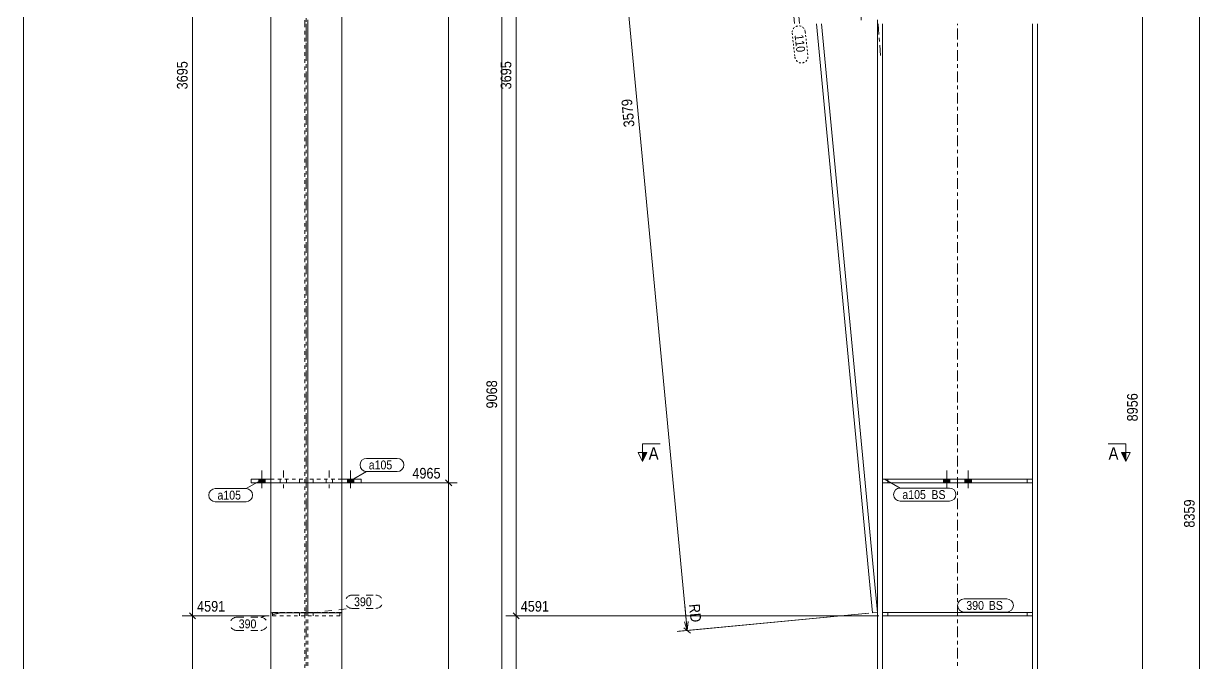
# Model space of a CAD drawing. Header units: millimetres. Extents: x 2 to 579, y 1 to 825.
# Drawn here: x 5 to 335.4, y 328.2 to 507.7 of the extents above; entities that cross this region are included whole.
import ezdxf

# ---------------------------------------------------------------- set-up
doc = ezdxf.new("R2010")
doc.units = ezdxf.units.MM
for name, pattern in [('XKITLINE00', [0]), ('XKITLINE01', [4, 1, -1, 1, -1]), ('XKITLINE02', [4, 2, -2]), ('XKITLINE03', [6, 3, -1, 1, -1]), ('XKITLINE04', [3, 0.5, -0.5, 0.5, -0.5, 0.5, -0.5])]:
    doc.linetypes.add(name, pattern=pattern)
for name, color, linetype, lineweight in [('Bolt', 3, 'Continuous', 0), ('Dimensions', 7, 'Continuous', 0), ('DrawingSheet', 5, 'Continuous', 0), ('Part', 2, 'Continuous', 0), ('PartMark', 7, 'Continuous', 0), ('Section', 6, 'Continuous', 0)]:
    doc.layers.add(name, color=color, linetype=linetype, lineweight=lineweight)
doc.styles.add('ARIAL', font='ARIAL.TTF')

# ---------------------------------------------------------------- blocks, each defined once
blk = doc.blocks.new('*A8')
at = {"layer": 'Bolt'}
for points in [[(263.5, 378.69), (263.5, 379.69), (265.3, 379.69), (265.3, 378.69)], [(263.5, 378.69), (263.5, 379.69), (265.3, 379.69), (265.3, 378.69)], [(269.5, 378.69), (269.5, 379.69), (271.3, 379.69), (271.3, 378.69)], [(269.5, 378.69), (269.5, 379.69), (271.3, 379.69), (271.3, 378.69)]]:
    blk.add_hatch(color=3, dxfattribs=at).paths.add_polyline_path(points, flags=17)
at = {"layer": 'Bolt', "color": 3, "linetype": 'XKITLINE00', "lineweight": 0}
for p, q in [((264.4, 382.19), (264.4, 377.19)), ((264.4, 382.19), (264.4, 377.19)), ((270.4, 382.19), (270.4, 377.19)), ((270.4, 382.19), (270.4, 377.19)), ((263.5, 379.69), (263.5, 378.69)), ((263.5, 379.69), (263.5, 378.69)), ((265.3, 379.69), (265.3, 378.69)), ((265.3, 379.69), (265.3, 378.69)), ((269.5, 379.69), (269.5, 378.69)), ((269.5, 379.69), (269.5, 378.69)), ((271.3, 379.69), (271.3, 378.69)), ((271.3, 379.69), (271.3, 378.69))]:
    blk.add_line(p, q, dxfattribs=at)
blk = doc.blocks.new('*A9')
at = {"layer": 'Bolt', "color": 3, "linetype": 'XKITLINE02', "lineweight": 0}
for p, q in [((264.4, 382.19), (264.4, 377.19)), ((264.4, 382.19), (264.4, 377.19)), ((270.4, 382.19), (270.4, 377.19)), ((270.4, 382.19), (270.4, 377.19)), ((263.5, 379.69), (263.5, 378.69)), ((263.5, 379.69), (263.5, 378.69)), ((265.3, 379.69), (265.3, 378.69)), ((265.3, 379.69), (265.3, 378.69)), ((269.5, 379.69), (269.5, 378.69)), ((269.5, 379.69), (269.5, 378.69)), ((271.3, 379.69), (271.3, 378.69)), ((271.3, 379.69), (271.3, 378.69))]:
    blk.add_line(p, q, dxfattribs=at)
blk = doc.blocks.new('*A11')
at = {"layer": 'Part', "color": 2, "linetype": 'XKITLINE00', "lineweight": 0}
for p, q in [((244.9, 507.69), (244.9, 215.3)), ((246.3, 507.69), (246.3, 379.69)), ((288.5, 507.69), (288.5, 379.69)), ((289.9, 507.69), (289.9, 215.3)), ((246.3, 378.69), (246.3, 215.3)), ((288.5, 378.69), (288.5, 215.3))]:
    blk.add_line(p, q, dxfattribs=at)
at = {"layer": 'Part', "color": 7, "linetype": 'XKITLINE03', "lineweight": 0}
blk.add_line((267.4, 215.3), (267.4, 507.69), dxfattribs=at)
at = {"layer": 'Part', "color": 7, "linetype": 'XKITLINE01', "lineweight": 0}
for p, q in [((246.3, 379.69), (246.3, 378.69)), ((288.5, 379.69), (288.5, 378.69))]:
    blk.add_line(p, q, dxfattribs=at)
blk = doc.blocks.new('*A13')
at = {"layer": 'Part', "color": 2, "linetype": 'XKITLINE00', "lineweight": 0}
for p, q in [((246.3, 379.69), (288.5, 379.69)), ((246.3, 379.69), (246.3, 378.69)), ((246.3, 378.69), (288.5, 378.69)), ((288.5, 378.69), (288.5, 379.69))]:
    blk.add_line(p, q, dxfattribs=at)
at = {"layer": 'Part', "color": 7, "linetype": 'XKITLINE01', "lineweight": 0}
for p, q in [((247.8, 378.69), (247.8, 379.69)), ((287, 378.69), (287, 379.69))]:
    blk.add_line(p, q, dxfattribs=at)
blk = doc.blocks.new('*A14')
at = {"layer": 'Part', "color": 7, "linetype": 'XKITLINE01', "lineweight": 0}
for p, q in [((288.5, 379.69), (246.3, 379.69)), ((246.3, 378.69), (246.3, 379.69)), ((288.5, 378.69), (246.3, 378.69)), ((247.8, 379.69), (247.8, 378.69)), ((287, 378.69), (287, 379.69)), ((288.5, 379.69), (288.5, 378.69))]:
    blk.add_line(p, q, dxfattribs=at)
blk = doc.blocks.new('*A16')
at = {"layer": 'Part', "color": 7, "linetype": 'XKITLINE01', "lineweight": 0}
for p, q in [((208.25, 648.73), (243.74, 676.7)), ((243.74, 676.7), (244.9, 676.15)), ((244.9, 507.79), (244.9, 676.15)), ((244.9, 676.15), (244.9, 676.15)), ((244.9, 507.79), (244.9, 676.15)), ((244.9, 676.15), (244.9, 676.15)), ((244.9, 342.3), (244.9, 507.69)), ((244.9, 342.3), (244.9, 507.69))]:
    blk.add_line(p, q, dxfattribs=at)
at = {"layer": 'Part', "color": 7, "linetype": 'XKITLINE03', "lineweight": 0}
for p, q in [((228.33, 675.26), (240.45, 507.79)), ((245.13, 507.69), (245.85, 497.83))]:
    blk.add_line(p, q, dxfattribs=at)
at = {"layer": 'Part', "color": 2, "linetype": 'XKITLINE00', "lineweight": 0}
for p, q in [((243.74, 676.7), (244.9, 676.15)), ((221.64, 507.79), (208.25, 648.73)), ((209.56, 649.76), (223.04, 507.79)), ((243.51, 342.17), (227.79, 507.69)), ((229.19, 507.69), (244.9, 342.3)), ((244.9, 342.3), (243.51, 342.17))]:
    blk.add_line(p, q, dxfattribs=at)
blk = doc.blocks.new('*A17')
at = {"layer": 'Part', "color": 2, "linetype": 'XKITLINE00', "lineweight": 0}
for p, q in [((246.3, 342.3), (288.5, 342.3)), ((246.3, 341.3), (288.5, 341.3))]:
    blk.add_line(p, q, dxfattribs=at)
at = {"layer": 'Part', "color": 7, "linetype": 'XKITLINE01', "lineweight": 0}
for p, q in [((246.3, 342.3), (246.3, 341.3)), ((247.8, 341.3), (247.8, 342.3)), ((287, 342.3), (287, 341.3)), ((288.5, 341.3), (288.5, 342.3))]:
    blk.add_line(p, q, dxfattribs=at)
blk = doc.blocks.new('*A18')
at = {"layer": 'Part', "color": 7, "linetype": 'XKITLINE01', "lineweight": 0}
for p, q in [((288.5, 342.3), (246.3, 342.3)), ((246.3, 342.3), (246.3, 341.3)), ((246.3, 341.3), (288.5, 341.3)), ((247.8, 341.3), (247.8, 342.3)), ((287, 341.3), (287, 342.3)), ((288.5, 341.3), (288.5, 342.3))]:
    blk.add_line(p, q, dxfattribs=at)
blk = doc.blocks.new('*A24')
at = {"layer": 'Bolt'}
blk.add_hatch(color=3, dxfattribs=at).paths.add_polyline_path([(97.8, 379.69), (97.8, 378.69), (96, 378.69), (96, 379.69)], flags=17)
blk.add_hatch(color=3, dxfattribs=at).paths.add_polyline_path([(97.8, 379.69), (97.8, 378.69), (96, 378.69), (96, 379.69)], flags=17)
at = {"layer": 'Bolt', "color": 3, "linetype": 'XKITLINE02', "lineweight": 0}
for p, q in [((90.9, 382.19), (90.9, 377.19)), ((90.9, 382.19), (90.9, 377.19)), ((90, 379.69), (90, 378.69)), ((90, 379.69), (90, 378.69)), ((91.8, 379.69), (91.8, 378.69)), ((91.8, 379.69), (91.8, 378.69))]:
    blk.add_line(p, q, dxfattribs=at)
at = {"layer": 'Bolt', "color": 3, "linetype": 'XKITLINE00', "lineweight": 0}
for p, q in [((96.9, 382.19), (96.9, 377.19)), ((96.9, 382.19), (96.9, 377.19)), ((96, 379.69), (96, 378.69)), ((96, 379.69), (96, 378.69)), ((97.8, 379.69), (97.8, 378.69)), ((97.8, 379.69), (97.8, 378.69))]:
    blk.add_line(p, q, dxfattribs=at)
blk = doc.blocks.new('*A25')
at = {"layer": 'Bolt'}
blk.add_hatch(color=3, dxfattribs=at).paths.add_polyline_path([(71.1, 378.69), (71.1, 379.69), (72.9, 379.69), (72.9, 378.69)], flags=17)
blk.add_hatch(color=3, dxfattribs=at).paths.add_polyline_path([(71.1, 378.69), (71.1, 379.69), (72.9, 379.69), (72.9, 378.69)], flags=17)
at = {"layer": 'Bolt', "color": 3, "linetype": 'XKITLINE00', "lineweight": 0}
for p, q in [((72, 382.19), (72, 377.19)), ((72, 382.19), (72, 377.19)), ((71.1, 379.69), (71.1, 378.69)), ((71.1, 379.69), (71.1, 378.69)), ((72.9, 379.69), (72.9, 378.69)), ((72.9, 379.69), (72.9, 378.69))]:
    blk.add_line(p, q, dxfattribs=at)
at = {"layer": 'Bolt', "color": 3, "linetype": 'XKITLINE02', "lineweight": 0}
for p, q in [((78, 382.19), (78, 377.19)), ((78, 382.19), (78, 377.19)), ((77.1, 379.69), (77.1, 378.69)), ((77.1, 379.69), (77.1, 378.69)), ((78.9, 379.69), (78.9, 378.69)), ((78.9, 379.69), (78.9, 378.69))]:
    blk.add_line(p, q, dxfattribs=at)
blk = doc.blocks.new('*A27')
at = {"layer": 'Part', "color": 7, "linetype": 'XKITLINE01', "lineweight": 0}
for p, q in [((74.45, 507.69), (74.45, 342.17)), ((84, 507.69), (84, 215.3)), ((84.9, 215.3), (84.9, 507.69)), ((94.45, 342.17), (94.45, 507.69))]:
    blk.add_line(p, q, dxfattribs=at)
at = {"layer": 'Part', "color": 7, "linetype": 'XKITLINE03', "lineweight": 0}
blk.add_line((84.45, 215.3), (84.45, 507.69), dxfattribs=at)
at = {"layer": 'Part', "color": 2, "linetype": 'XKITLINE00', "lineweight": 0}
for p, q in [((74.45, 215.3), (74.45, 342.17)), ((94.45, 342.17), (94.45, 215.3))]:
    blk.add_line(p, q, dxfattribs=at)
blk = doc.blocks.new('*A29')
at = {"layer": 'Part', "color": 7, "linetype": 'XKITLINE01', "lineweight": 0}
for p, q in [((84.9, 379.69), (84.9, 378.69)), ((94.45, 379.69), (84.9, 379.69)), ((94.45, 378.69), (84.9, 378.69)), ((86.4, 379.69), (86.4, 378.69))]:
    blk.add_line(p, q, dxfattribs=at)
at = {"layer": 'Part', "color": 2, "linetype": 'XKITLINE00', "lineweight": 0}
for p, q in [((99.9, 379.69), (94.45, 379.69)), ((99.9, 378.69), (94.45, 378.69)), ((99.9, 379.69), (99.9, 378.69))]:
    blk.add_line(p, q, dxfattribs=at)
blk = doc.blocks.new('*A30')
at = {"layer": 'Part', "color": 2, "linetype": 'XKITLINE00', "lineweight": 0}
for p, q in [((69, 379.69), (74.45, 379.69)), ((69, 379.69), (69, 378.69)), ((69, 378.69), (74.45, 378.69))]:
    blk.add_line(p, q, dxfattribs=at)
at = {"layer": 'Part', "color": 7, "linetype": 'XKITLINE01', "lineweight": 0}
for p, q in [((74.45, 379.69), (84, 379.69)), ((74.45, 378.69), (84, 378.69)), ((82.5, 379.69), (82.5, 378.69)), ((84, 379.69), (84, 378.69))]:
    blk.add_line(p, q, dxfattribs=at)
blk = doc.blocks.new('*A32')
at = {"layer": 'Part', "color": 7, "linetype": 'XKITLINE01', "lineweight": 0}
for p, q in [((84, 676.7), (84, 507.79)), ((84.9, 676.7), (84, 676.7)), ((84, 676.15), (84.9, 676.15)), ((84.9, 507.79), (84.9, 676.7)), ((84, 649.76), (74.45, 649.76)), ((74.45, 649.76), (74.45, 638.44)), ((74.45, 648.73), (94.45, 648.73)), ((94.45, 649.76), (84.9, 649.76)), ((94.45, 638.44), (94.45, 649.76)), ((84, 507.69), (84, 342.3)), ((84.9, 342.3), (84.9, 507.69)), ((94.45, 342.3), (74.45, 342.3))]:
    blk.add_line(p, q, dxfattribs=at)
at = {"layer": 'Part', "color": 7, "linetype": 'XKITLINE03', "lineweight": 0}
for p, q in [((84.45, 675.26), (84.45, 507.79)), ((84.45, 507.69), (84.45, 497.83))]:
    blk.add_line(p, q, dxfattribs=at)
at = {"layer": 'Part', "color": 2, "linetype": 'XKITLINE00', "lineweight": 0}
for p, q in [((74.45, 507.79), (74.45, 638.44)), ((94.45, 507.79), (94.45, 638.44)), ((74.45, 342.17), (74.45, 507.69)), ((94.45, 342.17), (94.45, 507.69)), ((94.45, 342.17), (74.45, 342.17))]:
    blk.add_line(p, q, dxfattribs=at)
blk = doc.blocks.new('*A33')
at = {"layer": 'Part', "color": 7, "linetype": 'XKITLINE01', "lineweight": 0}
for p, q in [((93.9, 342.3), (84.9, 342.3)), ((84.9, 342.3), (84.9, 341.3)), ((84.9, 341.3), (93.9, 341.3)), ((86.4, 342.3), (86.4, 341.3)), ((93.9, 341.3), (93.9, 342.3))]:
    blk.add_line(p, q, dxfattribs=at)
blk = doc.blocks.new('*A34')
at = {"layer": 'Part', "color": 7, "linetype": 'XKITLINE01', "lineweight": 0}
for p, q in [((84, 342.3), (75, 342.3)), ((75, 342.3), (75, 341.3)), ((75, 341.3), (84, 341.3)), ((82.5, 342.3), (82.5, 341.3)), ((84, 341.3), (84, 342.3))]:
    blk.add_line(p, q, dxfattribs=at)
blk = doc.blocks.new('*A57')
at = {"layer": 'DrawingSheet', "color": 5, "linetype": 'XKITLINE00', "lineweight": 0}
blk.add_line((5, 825), (5, 5), dxfattribs=at)
blk = doc.blocks.new('*A70')
at = {"layer": 'Dimensions', "color": 7, "linetype": 'XKITLINE00', "lineweight": 0}
blk.add_line((139.4, 85.7), (139.4, 722.36), dxfattribs=at)
at = {"layer": 'Dimensions', "color": 3, "style": 'ARIAL', "width": 0.85}
blk.add_text('9068', height=3, rotation=90.0002, dxfattribs=at).set_placement((138.05, 399.58))
blk = doc.blocks.new('*A72')
at = {"layer": 'Dimensions', "color": 7, "linetype": 'XKITLINE00', "lineweight": 0}
blk.add_line((319.4, 87.7), (319.4, 713.09), dxfattribs=at)
at = {"layer": 'Dimensions', "color": 3, "style": 'ARIAL', "width": 0.85}
blk.add_text('8956', height=3, rotation=90.0002, dxfattribs=at).set_placement((318.05, 395.95))
blk = doc.blocks.new('*A74')
at = {"layer": 'Dimensions', "color": 7, "linetype": 'XKITLINE00', "lineweight": 0}
for p, q in [((245.3, 341.3), (140.55, 341.3)), ((142.55, 342.15), (144.25, 340.45)), ((143.4, 87.7), (143.4, 341.3)), ((243.9, 87.7), (140.55, 87.7)), ((142.55, 88.55), (144.25, 86.85))]:
    blk.add_line(p, q, dxfattribs=at)
at = {"layer": 'Dimensions', "color": 3}
for p in [(143.4, 341.3), (143.4, 87.7)]:
    blk.add_point(p, dxfattribs=at)
at = {"layer": 'Dimensions', "color": 3, "style": 'ARIAL', "width": 0.85}
blk.add_text('4591', height=3, dxfattribs=at).set_placement((144.7, 342.5))
blk.add_text('4591', height=3, rotation=90.0002, dxfattribs=at).set_placement((142.05, 210.05))
blk = doc.blocks.new('*A75')
at = {"layer": 'Dimensions', "color": 7, "linetype": 'XKITLINE00', "lineweight": 0}
for p, q in [((245.3, 646.08), (140.55, 646.08)), ((142.55, 646.93), (144.25, 645.23)), ((143.4, 341.3), (143.4, 646.08)), ((245.3, 341.3), (140.55, 341.3)), ((142.55, 342.15), (144.25, 340.45))]:
    blk.add_line(p, q, dxfattribs=at)
at = {"layer": 'Dimensions', "color": 3}
for p in [(143.4, 646.08), (143.4, 341.3)]:
    blk.add_point(p, dxfattribs=at)
at = {"layer": 'Dimensions', "color": 3, "style": 'ARIAL', "width": 0.85}
blk.add_text('8286', height=3, dxfattribs=at).set_placement((144.7, 647.28))
blk.add_text('3695', height=3, rotation=90.0002, dxfattribs=at).set_placement((142.05, 489.24))
blk = doc.blocks.new('*A77')
at = {"layer": 'Dimensions', "color": 7, "linetype": 'XKITLINE00', "lineweight": 0}
blk.add_line((335.4, 87.7), (335.4, 653.41), dxfattribs=at)
at = {"layer": 'Dimensions', "color": 3, "style": 'ARIAL', "width": 0.85}
blk.add_text('8359', height=3, rotation=90.0002, dxfattribs=at).set_placement((334.05, 366.1))
blk = doc.blocks.new('*A84')
at = {"layer": 'Dimensions', "color": 7, "linetype": 'XKITLINE00', "lineweight": 0}
for p, q in [((208.68, 633.7), (160.88, 629.16)), ((162.8, 630.2), (164.65, 628.67)), ((191.47, 337.22), (163.72, 629.43)), ((190.79, 344.41), (191.47, 337.22)), ((242.51, 342.07), (188.63, 336.96)), ((242.51, 342.07), (189.08, 337)), ((190.55, 337.99), (192.4, 336.46)), ((190.74, 339.67), (191.47, 337.22)), ((191.73, 339.76), (191.47, 337.22))]:
    blk.add_line(p, q, dxfattribs=at)
at = {"layer": 'Dimensions', "color": 3}
for p in [(163.72, 629.43), (191.47, 337.22)]:
    blk.add_point(p, dxfattribs=at)
at = {"layer": 'Dimensions', "color": 7}
blk.add_point((191.47, 337.22), dxfattribs=at)
at = {"layer": 'Dimensions', "color": 3, "style": 'ARIAL', "width": 0.85}
for s, rotation, p in [('3579', 5.4259, (164.9, 630.75)), ('3579', 95.4261, (176.67, 478.77)), ('RD', -84.5743, (191.98, 344.53))]:
    blk.add_text(s, height=3, rotation=rotation, dxfattribs=at).set_placement(p)
blk = doc.blocks.new('*A90')
at = {"layer": 'PartMark', "color": 7, "linetype": 'XKITLINE04', "lineweight": 0}
for p, q in [((220.95, 505.03), (221.73, 498.31)), ((224.63, 505.45), (225.4, 498.73))]:
    blk.add_line(p, q, dxfattribs=at)
for centre, start, end in [((222.79, 505.24), 6.5601, 186.5601), ((223.56, 498.52), 186.5601, 6.5601)]:
    blk.add_arc(centre, 1.85, start, end, dxfattribs=at)
at = {"layer": 'PartMark', "color": 3, "style": 'ARIAL', "width": 0.85}
blk.add_text('110', height=2.5, rotation=-83.4398, dxfattribs=at).set_placement((221.62, 504.5))
blk = doc.blocks.new('*A95')
at = {"layer": 'PartMark', "color": 7, "linetype": 'XKITLINE00', "lineweight": 0}
for p, q in [((247.07, 379.63), (251.32, 377.24)), ((251.32, 377.24), (265.13, 377.24)), ((251.32, 373.54), (265.13, 373.54))]:
    blk.add_line(p, q, dxfattribs=at)
for centre, start, end in [((251.32, 375.39), 90, 270), ((265.13, 375.39), 270, 90)]:
    blk.add_arc(centre, 1.85, start, end, dxfattribs=at)
at = {"layer": 'PartMark', "color": 3, "style": 'ARIAL', "width": 0.85}
for s, p in [('a105', (251.92, 374.14)), ('BS', (260.08, 374.14))]:
    blk.add_text(s, height=2.5, dxfattribs=at).set_placement(p)
blk = doc.blocks.new('*A96')
at = {"layer": 'PartMark', "color": 7, "linetype": 'XKITLINE00', "lineweight": 0}
for p, q in [((269.29, 346.1), (281.25, 346.1)), ((269.29, 342.4), (281.25, 342.4))]:
    blk.add_line(p, q, dxfattribs=at)
for centre, start, end in [((269.29, 344.25), 90, 270), ((281.25, 344.25), 270, 90)]:
    blk.add_arc(centre, 1.85, start, end, dxfattribs=at)
at = {"layer": 'PartMark', "color": 3, "style": 'ARIAL', "width": 0.85}
for s, p in [('390', (269.89, 343)), ('BS', (276.2, 343))]:
    blk.add_text(s, height=2.5, dxfattribs=at).set_placement(p)
blk = doc.blocks.new('*A99')
at = {"layer": 'Section'}
for points in [[(180.16, 387.19), (178.91, 384.69), (178.91, 387.19)], [(314.72, 387.19), (314.72, 384.69), (313.47, 387.19)]]:
    blk.add_hatch(color=3, dxfattribs=at).paths.add_polyline_path(points, flags=17)
at = {"layer": 'Section', "color": 3, "linetype": 'XKITLINE00', "lineweight": 0}
for p, q in [((178.91, 384.69), (177.66, 387.19)), ((180.16, 387.19), (177.66, 387.19)), ((178.91, 384.69), (180.16, 387.19)), ((313.47, 387.19), (315.97, 387.19)), ((314.72, 384.69), (313.47, 387.19)), ((315.97, 387.19), (314.72, 384.69))]:
    blk.add_line(p, q, dxfattribs=at)
at = {"layer": 'Section', "color": 1, "linetype": 'XKITLINE00', "lineweight": 0}
for p, q in [((178.91, 389.69), (183.91, 389.69)), ((178.91, 389.69), (178.91, 384.69)), ((314.72, 389.69), (309.72, 389.69)), ((314.72, 389.69), (314.72, 384.69))]:
    blk.add_line(p, q, dxfattribs=at)
at = {"layer": 'Section', "color": 7, "style": 'ARIAL', "width": 0.85}
for p in [(180.66, 385.19), (309.86, 385.19)]:
    blk.add_text('A', height=3.5, dxfattribs=at).set_placement(p)
blk = doc.blocks.new('*A107')
at = {"layer": 'Dimensions', "color": 7, "linetype": 'XKITLINE00', "lineweight": 0}
for p, q in [((70, 378.69), (126.85, 378.69)), ((123.6, 379.54), (125.3, 377.85)), ((124.45, 87.7), (124.45, 378.69)), ((95.45, 87.7), (126.85, 87.7)), ((123.6, 88.55), (125.3, 86.85))]:
    blk.add_line(p, q, dxfattribs=at)
at = {"layer": 'Dimensions', "color": 3}
for p in [(124.45, 378.69), (124.45, 87.7)]:
    blk.add_point(p, dxfattribs=at)
at = {"layer": 'Dimensions', "color": 3, "style": 'ARIAL', "width": 0.85}
blk.add_text('4965', height=3, dxfattribs=at).set_placement((114.25, 379.89))
blk.add_text('4965', height=3, rotation=90.0002, dxfattribs=at).set_placement((123.1, 228.75))
blk = doc.blocks.new('*A108')
at = {"layer": 'Dimensions', "color": 7, "linetype": 'XKITLINE00', "lineweight": 0}
for p, q in [((123.6, 713.94), (125.3, 712.24)), ((95.45, 713.09), (126.85, 713.09)), ((124.45, 378.69), (124.45, 713.09)), ((70, 378.69), (126.85, 378.69)), ((123.6, 379.54), (125.3, 377.85))]:
    blk.add_line(p, q, dxfattribs=at)
at = {"layer": 'Dimensions', "color": 3}
for p in [(124.45, 713.09), (124.45, 378.69)]:
    blk.add_point(p, dxfattribs=at)
at = {"layer": 'Dimensions', "color": 3, "style": 'ARIAL', "width": 0.85}
blk.add_text('8956', height=3, dxfattribs=at).set_placement((114.25, 714.29))
blk.add_text('3991', height=3, rotation=90.0002, dxfattribs=at).set_placement((123.1, 541.44))
blk = doc.blocks.new('*A109')
at = {"layer": 'Dimensions', "color": 7, "linetype": 'XKITLINE00', "lineweight": 0}
for p, q in [((74, 341.3), (49.6, 341.3)), ((51.6, 342.15), (53.3, 340.45)), ((52.45, 87.7), (52.45, 341.3)), ((52.45, 94.92), (52.45, 87.7)), ((51.95, 90.2), (52.45, 87.7)), ((52.95, 90.2), (52.45, 87.7)), ((73.45, 87.7), (47.95, 87.7)), ((73.45, 87.7), (49.6, 87.7)), ((51.6, 88.55), (53.3, 86.85))]:
    blk.add_line(p, q, dxfattribs=at)
at = {"layer": 'Dimensions', "color": 3}
for p in [(52.45, 341.3), (52.45, 87.7)]:
    blk.add_point(p, dxfattribs=at)
at = {"layer": 'Dimensions', "color": 7}
blk.add_point((52.45, 87.7), dxfattribs=at)
at = {"layer": 'Dimensions', "color": 3, "style": 'ARIAL', "width": 0.85}
blk.add_text('4591', height=3, dxfattribs=at).set_placement((53.75, 342.5))
for s, p in [('4591', (51.1, 210.05)), ('RD', (51.25, 89.14))]:
    blk.add_text(s, height=3, rotation=90.0002, dxfattribs=at).set_placement(p)
blk = doc.blocks.new('*A110')
at = {"layer": 'Dimensions', "color": 7, "linetype": 'XKITLINE00', "lineweight": 0}
for p, q in [((74, 646.08), (49.6, 646.08)), ((51.6, 646.93), (53.3, 645.23)), ((52.45, 341.3), (52.45, 646.08)), ((74, 341.3), (49.6, 341.3)), ((51.6, 342.15), (53.3, 340.45))]:
    blk.add_line(p, q, dxfattribs=at)
at = {"layer": 'Dimensions', "color": 3}
for p in [(52.45, 646.08), (52.45, 341.3)]:
    blk.add_point(p, dxfattribs=at)
at = {"layer": 'Dimensions', "color": 3, "style": 'ARIAL', "width": 0.85}
blk.add_text('8286', height=3, dxfattribs=at).set_placement((53.75, 647.28))
blk.add_text('3695', height=3, rotation=90.0002, dxfattribs=at).set_placement((51.1, 489.24))
blk = doc.blocks.new('*A116')
at = {"layer": 'PartMark', "color": 7, "linetype": 'XKITLINE02', "lineweight": 0}
for p, q in [((64.87, 340.92), (71.63, 340.92)), ((76.83, 342.07), (71.63, 340.92)), ((64.87, 337.22), (71.63, 337.22))]:
    blk.add_line(p, q, dxfattribs=at)
for centre, start, end in [((64.87, 339.07), 90, 270), ((71.63, 339.07), 270, 90)]:
    blk.add_arc(centre, 1.85, start, end, dxfattribs=at)
at = {"layer": 'PartMark', "color": 3, "style": 'ARIAL', "width": 0.85}
blk.add_text('390', height=2.5, dxfattribs=at).set_placement((65.47, 337.82))
blk = doc.blocks.new('*A117')
at = {"layer": 'PartMark', "color": 7, "linetype": 'XKITLINE02', "lineweight": 0}
for p, q in [((97.27, 347.13), (104.03, 347.13)), ((85.67, 342.18), (97.27, 343.43)), ((97.27, 343.43), (104.03, 343.43))]:
    blk.add_line(p, q, dxfattribs=at)
for centre, start, end in [((97.27, 345.28), 90, 270), ((104.03, 345.28), 270, 90)]:
    blk.add_arc(centre, 1.85, start, end, dxfattribs=at)
at = {"layer": 'PartMark', "color": 3, "style": 'ARIAL', "width": 0.85}
blk.add_text('390', height=2.5, dxfattribs=at).set_placement((97.87, 344.03))
blk = doc.blocks.new('*A120')
at = {"layer": 'PartMark', "color": 7, "linetype": 'XKITLINE00', "lineweight": 0}
for p, q in [((58.89, 377.09), (67.51, 377.09)), ((71.75, 379.48), (67.51, 377.09)), ((58.89, 373.39), (67.51, 373.39))]:
    blk.add_line(p, q, dxfattribs=at)
for centre, start, end in [((58.89, 375.24), 90, 270), ((67.51, 375.24), 270, 90)]:
    blk.add_arc(centre, 1.85, start, end, dxfattribs=at)
at = {"layer": 'PartMark', "color": 3, "style": 'ARIAL', "width": 0.85}
blk.add_text('a105', height=2.5, dxfattribs=at).set_placement((59.49, 373.99))
blk = doc.blocks.new('*A121')
at = {"layer": 'PartMark', "color": 7, "linetype": 'XKITLINE00', "lineweight": 0}
for p, q in [((101.39, 385.57), (110.01, 385.57)), ((97.15, 379.48), (101.39, 381.87)), ((101.39, 381.87), (110.01, 381.87))]:
    blk.add_line(p, q, dxfattribs=at)
for centre, start, end in [((101.39, 383.72), 90, 270), ((110.01, 383.72), 270, 90)]:
    blk.add_arc(centre, 1.85, start, end, dxfattribs=at)
at = {"layer": 'PartMark', "color": 3, "style": 'ARIAL', "width": 0.85}
blk.add_text('a105', height=2.5, dxfattribs=at).set_placement((101.99, 382.47))

msp = doc.modelspace()

# ---------------------------------------------------------------- block references
at = {"lineweight": 0}
for name in ['*A57', '*A70', '*A108', '*A72', '*A32', '*A16', '*A77', '*A110', '*A75', '*A84', '*A90', '*A99', '*A121', '*A107', '*A25', '*A24', '*A8', '*A9', '*A120', '*A30', '*A29', '*A13', '*A14', '*A95', '*A117', '*A109', '*A74', '*A96', '*A116', '*A34', '*A33', '*A17', '*A18']:
    msp.add_blockref(name, (0, 0), dxfattribs=at)
at = {"layer": 'Part', "lineweight": 0}
for name in ['*A27', '*A11']:
    msp.add_blockref(name, (0, 0), dxfattribs=at)

doc.saveas('drawing.dxf')
